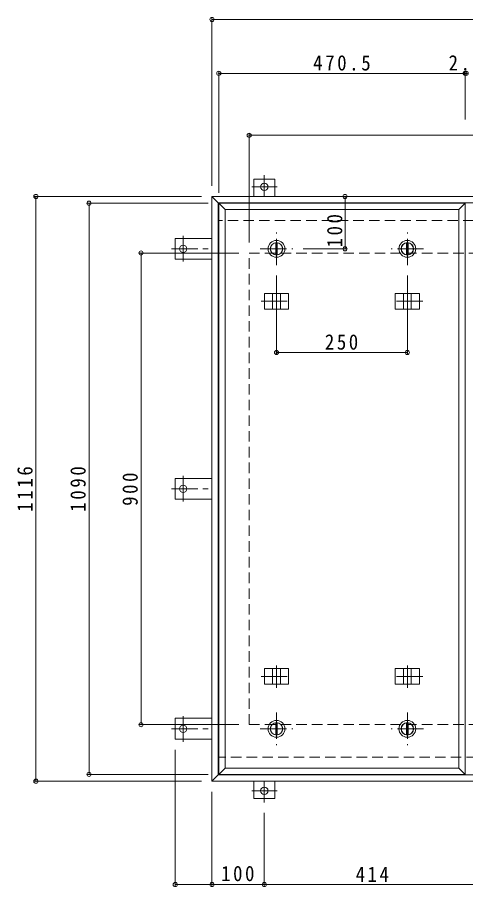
# Model space of a CAD drawing. Units: millimetres at full size, sheet at 1:10. Extents: x -2620 to 2731, y -1962 to 1737.
# Drawn here: x -2551 to -1694, y -226 to 1433 of the extents above; entities that cross this region are included whole.
import ezdxf

# ---------------------------------------------------------------- set-up
doc = ezdxf.new("R2010")
doc.units = ezdxf.units.MM
doc.header["$LTSCALE"] = 10
doc.header["$PDMODE"] = 32
doc.header["$PDSIZE"] = 8
doc.linetypes.add('CHAIN1', pattern=[8, 5, -1, 1, -1])
doc.linetypes.add('DASHED2', pattern=[3, 2, -1])
for name, color, linetype, lineweight in [('0-1_躯体', 2, 'Continuous', 9), ('0-2_仕上', 3, 'Continuous', 9), ('0-3_建具', 4, 'Continuous', 9), ('0-C', 2, 'Continuous', 9), ('0-E', 3, 'Continuous', 9), ('0-F', 7, 'Continuous', 9)]:
    doc.layers.add(name, color=color, linetype=linetype, lineweight=lineweight)
doc.styles.add('ＭＳ ゴシック', font='')
doc.styles.get('ＭＳ ゴシック').set_extended_font_data('MS Gothic')

msp = doc.modelspace()

# ---------------------------------------------------------------- linework, layer by layer
at = {"layer": '0-1_躯体', "linetype": 'DASHED2'}
for p, q in [((-749.08, 1045.44), (-2167.08, 1045.44)), ((-2108.08, 983.44), (-808.08, 983.44)), ((-2108.08, 83.44), (-2108.08, 983.44)), ((-2108.08, 83.44), (-808.08, 83.44)), ((-1222.83, 21.44), (-2167.08, 21.44))]:
    msp.add_line(p, q, dxfattribs=at)
at = {"layer": '0-1_躯体', "linetype": 'CHAIN1'}
for p, q in [((-1805.83, 960.44), (-1805.83, 1022.44)), ((-1774.83, 991.44), (-1836.83, 991.44))]:
    msp.add_line(p, q, dxfattribs=at)
at = {"layer": '0-1_躯体'}
for p, q in [((-1807.33, 1002.84), (-1807.33, 980.04)), ((-1804.33, 1002.84), (-1804.33, 980.04))]:
    msp.add_line(p, q, dxfattribs=at)
for radius in [16, 12, 11.5]:
    msp.add_circle((-1805.83, 991.44), radius, dxfattribs=at)
at = {"layer": '0-2_仕上'}
for p, q in [((-2166.08, 1078.44), (-2154.08, 1066.44)), ((-2166.08, 1078.44), (-1695.58, 1078.44)), ((-2166.08, -11.56), (-2166.08, 1078.44)), ((-1707.58, 1066.44), (-1695.58, 1078.44)), ((-1695.58, 1078.44), (-1695.58, -11.56)), ((-2154.08, 1066.44), (-1707.58, 1066.44)), ((-2154.08, 0.44), (-2154.08, 1066.44)), ((-1707.58, 1066.44), (-1707.58, 0.44)), ((-2166.08, -11.56), (-2154.08, 0.44)), ((-1695.58, -11.56), (-2166.08, -11.56))]:
    msp.add_line(p, q, dxfattribs=at)
msp.add_lwpolyline([(-1695.58, -11.56), (-1707.58, 0.44), (-2154.08, 0.44)], dxfattribs=at)
at = {"layer": '0-3_建具', "color": 2}
for p, q in [((-2179.08, 1091.44), (-2167.08, 1079.44)), ((-737.08, 1091.44), (-2179.08, 1091.44)), ((-2179.08, -24.56), (-2179.08, 1091.44)), ((-749.08, 1079.44), (-2167.08, 1079.44)), ((-2167.08, -12.56), (-2167.08, 1079.44)), ((-2179.08, -24.56), (-2167.08, -12.56)), ((-749.08, -12.56), (-2167.08, -12.56)), ((-737.08, -24.56), (-2179.08, -24.56))]:
    msp.add_line(p, q, dxfattribs=at)
at = {"layer": '0-3_建具', "linetype": 'CHAIN1'}
for p, q in [((-2055.83, 913.56), (-2055.83, 870.32)), ((-1805.83, 913.56), (-1805.83, 870.32)), ((-2085.24, 891.44), (-2026.42, 891.44)), ((-1776.42, 891.44), (-1835.24, 891.44)), ((-2055.83, 153.32), (-2055.83, 196.56)), ((-1805.83, 153.32), (-1805.83, 196.56)), ((-2085.24, 175.44), (-2026.42, 175.44)), ((-1776.42, 175.44), (-1835.24, 175.44))]:
    msp.add_line(p, q, dxfattribs=at)
at = {"layer": '0-3_建具'}
for p, q in [((-2078.92, 906.44), (-2078.92, 876.44)), ((-2078.92, 906.44), (-2032.74, 906.44)), ((-2063.33, 906.44), (-2063.33, 876.44)), ((-2048.33, 906.44), (-2048.33, 876.44)), ((-2032.74, 906.44), (-2032.74, 876.44)), ((-1782.74, 906.44), (-1828.92, 906.44)), ((-1828.92, 906.44), (-1828.92, 876.44)), ((-1813.33, 906.44), (-1813.33, 876.44)), ((-1798.33, 906.44), (-1798.33, 876.44)), ((-1782.74, 906.44), (-1782.74, 876.44)), ((-2078.92, 876.44), (-2032.74, 876.44)), ((-1782.74, 876.44), (-1828.92, 876.44)), ((-2078.92, 160.44), (-2078.92, 190.44)), ((-2078.92, 190.44), (-2032.74, 190.44)), ((-2063.33, 160.44), (-2063.33, 190.44)), ((-2048.33, 160.44), (-2048.33, 190.44)), ((-2032.74, 160.44), (-2032.74, 190.44)), ((-1782.74, 190.44), (-1828.92, 190.44)), ((-1828.92, 160.44), (-1828.92, 190.44)), ((-1813.33, 160.44), (-1813.33, 190.44)), ((-1798.33, 160.44), (-1798.33, 190.44)), ((-1782.74, 160.44), (-1782.74, 190.44)), ((-2078.92, 160.44), (-2032.74, 160.44)), ((-1782.74, 160.44), (-1828.92, 160.44))]:
    msp.add_line(p, q, dxfattribs=at)
at = {"layer": '0-C', "linetype": 'CHAIN1'}
for p, q in [((-2055.83, 960.44), (-2055.83, 1022.44)), ((-2086.83, 991.44), (-2024.83, 991.44)), ((-2055.83, 106.44), (-2055.83, 44.44)), ((-1805.83, 106.44), (-1805.83, 44.44)), ((-2086.83, 75.44), (-2024.83, 75.44)), ((-1774.83, 75.44), (-1836.83, 75.44))]:
    msp.add_line(p, q, dxfattribs=at)
at = {"layer": '0-C'}
for p, q in [((-2057.33, 1002.84), (-2057.33, 980.04)), ((-2054.33, 1002.84), (-2054.33, 980.04)), ((-2057.33, 64.04), (-2057.33, 86.84)), ((-2054.33, 64.04), (-2054.33, 86.84)), ((-1807.33, 64.04), (-1807.33, 86.84)), ((-1804.33, 64.04), (-1804.33, 86.84))]:
    msp.add_line(p, q, dxfattribs=at)
for centre, radius in [((-2055.83, 991.44), 16), ((-2055.83, 991.44), 12), ((-2055.83, 991.44), 11.5), ((-2055.83, 75.44), 16), ((-2055.83, 75.44), 12), ((-2055.83, 75.44), 11.5), ((-1805.83, 75.44), 16), ((-1805.83, 75.44), 12), ((-1805.83, 75.44), 11.5)]:
    msp.add_circle(centre, radius, dxfattribs=at)
at = {"layer": '0-E', "linetype": 'CHAIN1'}
for p, q in [((-2079.08, 1131.8), (-2079.08, 1091.64)), ((-2054.24, 1109.64), (-2103.13, 1109.64)), ((-2234.28, 1016.28), (-2234.28, 967.39)), ((-2256.44, 991.44), (-2179.08, 991.44)), ((-2234.28, 558.28), (-2234.28, 509.39)), ((-2256.44, 533.44), (-2179.08, 533.44)), ((-2234.28, 50.6), (-2234.28, 99.49)), ((-2256.44, 75.44), (-2179.08, 75.44)), ((-2079.08, -64.92), (-2079.08, -24.76)), ((-2054.24, -42.76), (-2103.13, -42.76))]:
    msp.add_line(p, q, dxfattribs=at)
at = {"layer": '0-E'}
for p, q in [((-2059.08, 1124.64), (-2099.08, 1124.64)), ((-2099.08, 1091.44), (-2099.08, 1124.64)), ((-2059.08, 1091.44), (-2059.08, 1124.64)), ((-2249.28, 1011.44), (-2249.28, 971.44)), ((-2179.08, 1011.44), (-2249.28, 1011.44)), ((-2179.08, 971.44), (-2249.28, 971.44)), ((-2249.28, 553.44), (-2249.28, 513.44)), ((-2179.08, 553.44), (-2249.28, 553.44)), ((-2179.08, 513.44), (-2249.28, 513.44)), ((-2179.08, 95.44), (-2249.28, 95.44)), ((-2249.28, 55.44), (-2249.28, 95.44)), ((-2179.08, 55.44), (-2249.28, 55.44)), ((-2099.08, -24.56), (-2099.08, -57.76)), ((-2059.08, -24.56), (-2059.08, -57.76)), ((-2059.08, -57.76), (-2099.08, -57.76))]:
    msp.add_line(p, q, dxfattribs=at)
for centre in [(-2079.08, 1109.64), (-2234.28, 991.44), (-2234.28, 533.44), (-2234.28, 75.44), (-2079.08, -42.76)]:
    msp.add_circle(centre, 7, dxfattribs=at)
at = {"layer": '0-F'}
for p, q in [((-2179.08, 1432.15), (-2179.08, 1111.44)), ((-2179.08, 1429.15), (-737.08, 1429.15)), ((-2166.08, 1329.36), (-2166.08, 1098.44)), ((-1695.58, 1329.36), (-1695.58, 1238.11)), ((-2166.08, 1326.36), (-1695.58, 1326.36)), ((-1695.58, 1326.36), (-1693.33, 1326.36)), ((-2108.08, 1211.16), (-2108.08, 1003.44)), ((-2108.08, 1208.16), (-808.08, 1208.16)), ((-2518.49, 1091.44), (-2199.08, 1091.44)), ((-2515.49, 1091.44), (-2515.49, -24.56)), ((-2417.04, 1078.44), (-2186.08, 1078.44)), ((-2414.04, -11.56), (-2414.04, 1078.44)), ((-1924.91, 1091.44), (-1924.91, 991.44)), ((-2317.59, 983.44), (-2128.08, 983.44)), ((-2314.59, 83.44), (-2314.59, 983.44)), ((-1921.91, 991.44), (-2004.83, 991.44)), ((-2055.83, 790.61), (-2055.83, 940.44)), ((-1805.83, 790.61), (-1805.83, 940.44)), ((-2055.83, 793.61), (-1805.83, 793.61)), ((-2317.59, 83.44), (-2128.08, 83.44)), ((-2249.28, -224.73), (-2249.28, 35.44)), ((-2417.04, -11.56), (-2186.08, -11.56)), ((-2518.49, -24.56), (-2199.08, -24.56)), ((-2179.08, -224.73), (-2179.08, -44.56)), ((-2079.08, -224.73), (-2079.08, -84.92)), ((-2249.28, -221.73), (-2179.08, -221.73)), ((-2179.08, -221.73), (-2079.08, -221.73)), ((-2079.08, -221.73), (-1665.08, -221.73))]:
    msp.add_line(p, q, dxfattribs=at)
for p in [(-2179.08, 1429.15), (-2166.08, 1326.36), (-1695.58, 1326.36), (-1693.33, 1326.36), (-2108.08, 1208.16), (-2515.49, 1091.44), (-1924.91, 1091.44), (-2414.04, 1078.44), (-1924.91, 991.44), (-2314.59, 983.44), (-2055.83, 793.61), (-1805.83, 793.61), (-2314.59, 83.44), (-2414.04, -11.56), (-2515.49, -24.56), (-2249.28, -221.73), (-2179.08, -221.73), (-2079.08, -221.73)]:
    msp.add_point(p, dxfattribs=at)

# ---------------------------------------------------------------- texts
at = {"layer": '0-F', "color": 2, "char_height": 29.33, "attachment_point": 7, "style": 'ＭＳ ゴシック'}
for s, insert in [('\\T1.28;\\W0.9;470.5', (-1985.83, 1331.36)), ('\\T1.27;\\W0.9;2.3', (-1726.96, 1331.36)), ('\\T1.27;\\W0.9;250', (-1963.33, 798.61)), ('\\T1.27;\\W0.9;100', (-2161.58, -215.73)), ('\\T1.27;\\W0.9;414', (-1904.58, -216.73))]:
    msp.add_mtext(s, dxfattribs=dict(at, insert=insert))
at = {"layer": '0-F', "color": 2, "char_height": 29.33, "attachment_point": 7, "rotation": 90, "style": 'ＭＳ ゴシック'}
for s, insert in [('\\T1.27;\\W0.9;100', (-1929.71, 994.22)), ('\\T1.28;\\W0.9;1116', (-2521.49, 489.69)), ('\\T1.28;\\W0.9;1090', (-2420.04, 489.69)), ('\\T1.27;\\W0.9;900', (-2320.59, 500.94))]:
    msp.add_mtext(s, dxfattribs=dict(at, insert=insert))

doc.saveas('drawing.dxf')
